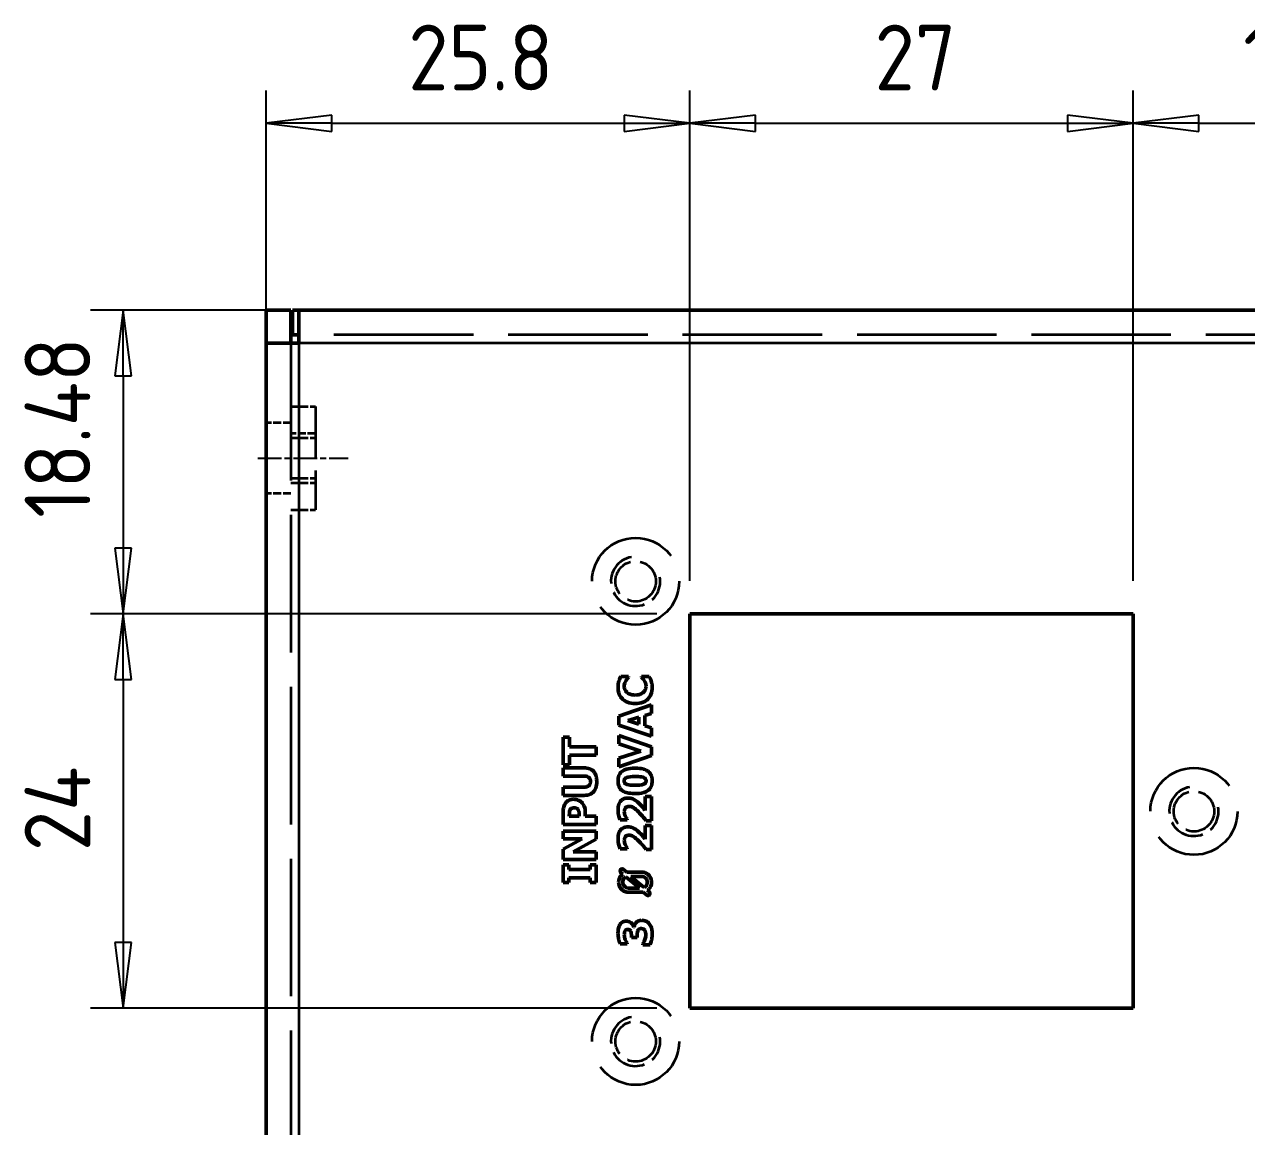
# Model space of a CAD drawing. Header units: millimetres. Extents: x 0 to 840, y 0 to 594.
# Drawn here: x 567.1 to 641.5, y 303.2 to 370.3 of the extents above; entities that cross this region are included whole.
import ezdxf

# ---------------------------------------------------------------- set-up
doc = ezdxf.new("R2010")
doc.units = ezdxf.units.MM
doc.header["$LTSCALE"] = 2
doc.linetypes.add('CHAIN', pattern=[0.3543, 0.2362, -0.0295, 0.0591, -0.0295])
doc.linetypes.add('DASHED', pattern=[0.2067, 0.1654, -0.0413])
doc.layers.get('0').update_dxf_attribs({"lineweight": 25})
for name, color, linetype, lineweight in [('가려진 것(ISO)', 5, 'DASHED', 35), ('가시적인 것(ISO)', 7, 'Continuous', 50), ('가시적인 좁은 것(ISO)', 1, 'Continuous', 35), ('중심선(ISO)', 1, 'Continuous', 25), ('치수(ISO)', 7, 'Continuous', 25)]:
    doc.layers.add(name, color=color, linetype=linetype, lineweight=lineweight)
doc.styles.add('ISO ProportionalPSTEK', font='isocp.shx')
doc.dimstyles.new('PSTEK', dxfattribs={"dimscale": 2, "dimtxt": 2, "dimasz": 2, "dimexe": 1, "dimexo": 1, "dimgap": 1, "dimtad": 1, "dimrnd": 1e-08, "dimdsep": 46, "dimtxsty": 'ISO ProportionalPSTEK', "dimblk": 'Filled-1', "dimcen": 0.09, "dimdle": 10, "dimclrd": 3, "dimclre": 3, "dimclrt": 1, "dimadec": 1, "dimazin": 2, "dimtfac": 1, "dimtmove": 0, "dimatfit": 3, "dimfxl": 0, "dimtolj": 1, "dimlwd": -1, "dimlwe": -1, "dimarcsym": 0})

# ---------------------------------------------------------------- blocks, each defined once
blk = doc.blocks.new('Filled-1')
at = {"color": 0}
for p, q in [((0, 0), (-1, 0.125)), ((-1, 0.125), (-1, -0.125)), ((-1, 0), (0, 0)), ((-1, -0.125), (0, 0))]:
    blk.add_line(p, q, dxfattribs=at)
at = {"color": 0, "flags": 128}
blk.add_lwpolyline([(-1, -0.125), (0, 0)], dxfattribs=at)
at = {"color": 0}
blk.add_solid([(-1, -0.125), (0, 0), (-1, 0.125), (-1, -0.125)], dxfattribs=at)
blk = doc.blocks.new('*D36')
at = {"layer": 'Defpoints', "color": 0}
for p in [(607.578, 364.311), (581.778, 350.932), (607.578, 334.457)]:
    blk.add_point(p, dxfattribs=at)
at = {"layer": '치수(ISO)', "color": 3}
for p, q in [((581.778, 352.932), (581.778, 366.311)), ((607.578, 336.457), (607.578, 366.311)), ((585.778, 364.311), (603.578, 364.311))]:
    blk.add_line(p, q, dxfattribs=at)
at = {"layer": '치수(ISO)', "color": 3, "xscale": 4, "yscale": 4, "zscale": 4, "rotation": 180}
blk.add_blockref('Filled-1', (581.778, 364.311), dxfattribs=at)
at = {"layer": '치수(ISO)', "color": 3, "xscale": 4, "yscale": 4, "zscale": 4}
blk.add_blockref('Filled-1', (607.578, 364.311), dxfattribs=at)
at = {"layer": '치수(ISO)', "color": 1, "insert": (590.428, 370.312), "char_height": 4, "attachment_point": 1, "style": 'ISO ProportionalPSTEK'}
blk.add_mtext('\\A1;25.8', dxfattribs=at)
blk = doc.blocks.new('*D37')
at = {"layer": 'Defpoints', "color": 0}
for p in [(634.578, 364.311), (607.578, 334.457), (634.578, 334.457)]:
    blk.add_point(p, dxfattribs=at)
at = {"layer": '치수(ISO)', "color": 3}
for p, q in [((607.578, 336.457), (607.578, 366.311)), ((634.578, 336.457), (634.578, 366.311)), ((611.578, 364.311), (630.578, 364.311))]:
    blk.add_line(p, q, dxfattribs=at)
at = {"layer": '치수(ISO)', "color": 3, "xscale": 4, "yscale": 4, "zscale": 4, "rotation": 180}
blk.add_blockref('Filled-1', (607.578, 364.311), dxfattribs=at)
at = {"layer": '치수(ISO)', "color": 3, "xscale": 4, "yscale": 4, "zscale": 4}
blk.add_blockref('Filled-1', (634.578, 364.311), dxfattribs=at)
at = {"layer": '치수(ISO)', "color": 1, "insert": (618.828, 370.312), "char_height": 4, "attachment_point": 1, "style": 'ISO ProportionalPSTEK'}
blk.add_mtext('\\A1;27', dxfattribs=at)
blk = doc.blocks.new('*D38')
at = {"layer": 'Defpoints', "color": 0}
for p in [(651.578, 364.311), (634.578, 334.457), (651.578, 334.457)]:
    blk.add_point(p, dxfattribs=at)
at = {"layer": '치수(ISO)', "color": 3}
for p, q in [((634.578, 336.457), (634.578, 366.311)), ((651.578, 336.457), (651.578, 366.311)), ((638.578, 364.311), (647.578, 364.311))]:
    blk.add_line(p, q, dxfattribs=at)
at = {"layer": '치수(ISO)', "color": 3, "xscale": 4, "yscale": 4, "zscale": 4, "rotation": 180}
blk.add_blockref('Filled-1', (634.578, 364.311), dxfattribs=at)
at = {"layer": '치수(ISO)', "color": 3, "xscale": 4, "yscale": 4, "zscale": 4}
blk.add_blockref('Filled-1', (651.578, 364.311), dxfattribs=at)
at = {"layer": '치수(ISO)', "color": 1, "insert": (641.278, 370.311), "char_height": 4, "attachment_point": 1, "style": 'ISO ProportionalPSTEK'}
blk.add_mtext('\\A1;17', dxfattribs=at)
blk = doc.blocks.new('*D41')
at = {"layer": 'Defpoints', "color": 0}
for p in [(583.778, 352.932), (573.074, 334.457), (607.578, 334.457)]:
    blk.add_point(p, dxfattribs=at)
at = {"layer": '치수(ISO)', "color": 3}
for p, q in [((581.778, 352.932), (571.074, 352.932)), ((573.074, 348.932), (573.074, 338.457)), ((605.578, 334.457), (571.074, 334.457))]:
    blk.add_line(p, q, dxfattribs=at)
at = {"layer": '치수(ISO)', "color": 3, "xscale": 4, "yscale": 4, "zscale": 4}
for p, rotation in [((573.074, 352.932), 90), ((573.074, 334.457), 270)]:
    blk.add_blockref('Filled-1', p, dxfattribs=dict(at, rotation=rotation))
at = {"layer": '치수(ISO)', "color": 1, "insert": (567.074, 340.295), "char_height": 4, "attachment_point": 1, "rotation": 90, "style": 'ISO ProportionalPSTEK'}
blk.add_mtext('\\A1;18.48', dxfattribs=at)
blk = doc.blocks.new('*D42')
at = {"layer": 'Defpoints', "color": 0}
for p in [(607.578, 334.457), (573.074, 310.457), (607.578, 310.457)]:
    blk.add_point(p, dxfattribs=at)
at = {"layer": '치수(ISO)', "color": 3}
for p, q in [((605.578, 334.457), (571.074, 334.457)), ((573.074, 330.457), (573.074, 314.457)), ((605.578, 310.457), (571.074, 310.457))]:
    blk.add_line(p, q, dxfattribs=at)
at = {"layer": '치수(ISO)', "color": 3, "xscale": 4, "yscale": 4, "zscale": 4}
for p, rotation in [((573.074, 334.457), 90), ((573.074, 310.457), 270)]:
    blk.add_blockref('Filled-1', p, dxfattribs=dict(at, rotation=rotation))
at = {"layer": '치수(ISO)', "color": 1, "insert": (567.073, 320.007), "char_height": 4, "attachment_point": 1, "rotation": 90, "style": 'ISO ProportionalPSTEK'}
blk.add_mtext('\\A1;24', dxfattribs=at)

msp = doc.modelspace()

# ---------------------------------------------------------------- linework, layer by layer
at = {"layer": '가려진 것(ISO)', "ltscale": 25.689405}
msp.add_line((689.978, 351.432), (583.778, 351.432), dxfattribs=at)
at = {"layer": '가려진 것(ISO)', "ltscale": 25.306091}
msp.add_line((583.278, 350.932), (583.278, 214.932), dxfattribs=at)
at = {"layer": '가려진 것(ISO)', "ltscale": 1.428422}
for p, q in [((583.278, 347.082), (584.778, 347.082)), ((583.278, 346.082), (581.778, 346.082)), ((584.778, 345.432), (583.278, 345.432)), ((583.278, 345.162), (584.778, 345.162)), ((583.278, 342.703), (584.778, 342.703)), ((583.278, 342.432), (584.778, 342.432)), ((583.278, 341.782), (581.778, 341.782)), ((583.278, 340.782), (584.778, 340.782))]:
    msp.add_line(p, q, dxfattribs=at)
at = {"layer": '가려진 것(ISO)', "ltscale": 9.424355}
msp.add_line((584.778, 347.082), (584.778, 340.782), dxfattribs=at)
at = {"layer": '가려진 것(ISO)', "ltscale": 20.138414}
for centre in [(604.278, 336.432), (638.278, 322.432), (604.278, 308.432)]:
    msp.add_circle(centre, 2.65, dxfattribs=at)
at = {"layer": '가려진 것(ISO)', "ltscale": 7.356958}
for centre in [(604.278, 336.432), (638.278, 322.432), (604.278, 308.432)]:
    msp.add_circle(centre, 1.23, dxfattribs=at)
at = {"layer": '가려진 것(ISO)', "ltscale": 6.731654}
for centre in [(604.278, 336.432), (638.278, 322.432), (604.278, 308.432)]:
    msp.add_arc(centre, 1.5, 100, 10, dxfattribs=at)
at = {"layer": '가시적인 것(ISO)'}
for p, q in [((583.278, 352.932), (581.778, 352.932)), ((581.778, 350.932), (581.778, 352.932)), ((583.278, 350.932), (583.278, 352.932)), ((583.378, 351.432), (583.378, 352.932)), ((583.378, 352.932), (583.778, 352.932)), ((583.778, 352.932), (689.978, 352.932)), ((583.778, 350.932), (583.778, 352.932)), ((583.778, 351.432), (583.378, 351.432)), ((581.778, 214.932), (581.778, 350.932)), ((581.842, 350.932), (581.778, 350.932)), ((583.778, 350.932), (581.842, 350.932)), ((607.578, 310.457), (607.578, 334.457)), ((607.578, 334.457), (634.578, 334.457)), ((634.578, 334.457), (634.578, 310.457)), ((603.851, 330.649), (603.374, 330.649)), ((603.851, 330.598), (603.851, 330.649)), ((605.113, 330.649), (604.643, 330.649)), ((604.643, 330.649), (604.643, 330.603)), ((605.246, 328.91), (603.246, 328.234)), ((603.246, 328.234), (603.246, 327.686)), ((604.838, 328.268), (605.246, 328.393)), ((604.838, 327.639), (604.838, 328.268)), ((605.246, 328.393), (605.246, 328.91)), ((603.246, 327.686), (605.246, 327.01)), ((603.813, 327.953), (604.475, 328.158)), ((604.475, 327.748), (603.813, 327.953)), ((604.475, 328.158), (604.475, 327.748)), ((605.246, 327.513), (604.838, 327.639)), ((605.246, 327.01), (605.246, 327.513)), ((600.249, 326.945), (599.868, 326.945)), ((599.868, 326.945), (599.868, 325.259)), ((600.249, 326.353), (600.249, 326.945)), ((605.246, 326.352), (603.246, 327.039)), ((603.246, 327.039), (603.246, 326.532)), ((601.868, 326.353), (600.249, 326.353)), ((601.868, 325.851), (601.868, 326.353)), ((603.246, 326.532), (604.603, 326.098)), ((604.603, 326.098), (603.246, 325.662)), ((605.246, 325.829), (605.246, 326.352)), ((599.868, 325.259), (600.249, 325.259)), ((600.249, 325.259), (600.249, 325.851)), ((600.249, 325.851), (601.868, 325.851)), ((603.246, 325.141), (605.246, 325.829)), ((603.246, 325.662), (603.246, 325.141)), ((601.144, 325.081), (599.868, 325.081)), ((599.868, 325.081), (599.868, 324.578)), ((599.868, 324.578), (601.116, 324.578)), ((601.116, 323.907), (599.868, 323.907)), ((599.868, 323.907), (599.868, 323.405)), ((599.868, 323.405), (601.146, 323.405)), ((605.246, 323.331), (604.868, 323.331)), ((604.868, 323.331), (604.868, 322.483)), ((605.246, 321.861), (605.246, 323.331)), ((599.868, 322.403), (599.868, 321.627)), ((601.214, 322.129), (601.214, 322.392)), ((599.868, 321.627), (601.868, 321.627)), ((600.241, 322.129), (600.241, 322.201)), ((600.841, 322.129), (600.241, 322.129)), ((600.841, 322.165), (600.841, 322.129)), ((601.868, 322.129), (601.214, 322.129)), ((601.868, 321.627), (601.868, 322.129)), ((603.332, 321.91), (603.768, 321.91)), ((603.768, 321.91), (603.768, 321.949)), ((605.246, 321.579), (604.868, 321.579)), ((604.868, 321.579), (604.868, 320.731)), ((604.92, 321.861), (605.246, 321.861)), ((605.246, 320.109), (605.246, 321.579)), ((601.868, 321.22), (599.868, 321.22)), ((599.868, 321.22), (599.868, 320.761)), ((599.868, 320.761), (601.014, 320.761)), ((601.014, 320.761), (599.868, 320.123)), ((601.868, 320.737), (601.868, 321.22)), ((599.868, 320.123), (599.868, 319.507)), ((600.475, 319.966), (601.868, 320.737)), ((603.332, 320.158), (603.768, 320.158)), ((603.768, 320.158), (603.768, 320.196)), ((604.92, 320.109), (605.246, 320.109)), ((599.868, 319.507), (601.868, 319.507)), ((601.868, 319.966), (600.475, 319.966)), ((601.868, 319.507), (601.868, 319.966)), ((600.217, 319.173), (599.868, 319.173)), ((599.868, 319.173), (599.868, 318.097)), ((600.217, 318.886), (600.217, 319.173)), ((601.52, 318.886), (600.217, 318.886)), ((601.868, 319.173), (601.52, 319.173)), ((601.52, 319.173), (601.52, 318.886)), ((601.868, 318.097), (601.868, 319.173)), ((603.384, 318.704), (603.509, 318.611)), ((603.751, 318.721), (603.522, 318.904)), ((604.633, 318.734), (603.856, 318.734)), ((599.868, 318.097), (600.217, 318.097)), ((600.217, 318.097), (600.217, 318.384)), ((600.217, 318.384), (601.52, 318.384)), ((601.52, 318.384), (601.52, 318.097)), ((601.52, 318.097), (601.868, 318.097)), ((603.691, 318.442), (604.51, 317.764)), ((603.979, 318.476), (604.633, 318.476)), ((604.8, 317.799), (603.979, 318.476)), ((604.51, 317.764), (603.856, 317.764)), ((603.856, 317.507), (604.633, 317.507)), ((604.741, 317.518), (604.958, 317.338)), ((605.101, 317.54), (604.982, 317.628)), ((604.024, 314.832), (604.024, 314.752)), ((604.189, 315.388), (604.17, 315.388)), ((604.376, 314.752), (604.376, 314.838)), ((603.33, 314.373), (603.758, 314.373)), ((603.758, 314.373), (603.758, 314.415)), ((604.024, 314.752), (604.376, 314.752)), ((604.727, 314.364), (604.727, 314.315)), ((604.727, 314.315), (605.162, 314.315)), ((634.578, 310.457), (607.578, 310.457))]:
    msp.add_line(p, q, dxfattribs=at)
for points, knots in [([(603.374, 330.649), (603.353, 330.608), (603.331, 330.559), (603.303, 330.493), (603.278, 330.436), (603.257, 330.37)], [-0.05545716, -0.05545716, -0.05545716, -0.05545716, -0.02079282, -0.02079282, 0, 0, 0, 0]), ([(603.685, 330.381), (603.712, 330.425), (603.741, 330.467), (603.798, 330.537), (603.824, 330.568), (603.851, 330.598)], [-0.02727858, -0.02727858, -0.02727858, -0.02727858, -0.01207755, -0.01207755, 0, 0, 0, 0]), ([(604.643, 330.603), (604.669, 330.575), (604.696, 330.544), (604.739, 330.493), (604.764, 330.463), (604.804, 330.396)], [-0.0543386, -0.0543386, -0.0543386, -0.0543386, -0.02343626, -0.02343626, 0, 0, 0, 0]), ([(605.227, 330.372), (605.212, 330.423), (605.193, 330.473), (605.169, 330.526), (605.142, 330.587), (605.113, 330.649)], [-0.2355612, -0.2355612, -0.2355612, -0.2355612, -0.0204532, -0.0204532, 0, 0, 0, 0]), ([(603.257, 330.37), (603.242, 330.31), (603.23, 330.248), (603.216, 330.153), (603.207, 330.084), (603.207, 329.973)], [-0.09471994, -0.09471994, -0.09471994, -0.09471994, -0.03330321, -0.03330321, 0, 0, 0, 0]), ([(603.207, 329.973), (603.207, 329.828), (603.229, 329.684), (603.33, 329.445), (603.393, 329.352), (603.535, 329.213), (603.631, 329.133), (603.928, 329.015), (604.088, 328.992), (604.248, 328.992)], [-0.2429922, -0.2429922, -0.2429922, -0.2429922, -0.1608062, -0.1608062, -0.0957911, -0.0957911, -0.047934, -0.047934, 0, 0, 0, 0]), ([(603.582, 330.052), (603.582, 330.113), (603.591, 330.171), (603.619, 330.249), (603.641, 330.311), (603.685, 330.381)], [-0.09294493, -0.09294493, -0.09294493, -0.09294493, -0.02488983, -0.02488983, 0, 0, 0, 0]), ([(603.736, 329.681), (603.709, 329.707), (603.684, 329.735), (603.644, 329.793), (603.627, 329.822), (603.603, 329.886), (603.582, 329.951), (603.582, 330.052)], [-0.09292214, -0.09292214, -0.09292214, -0.09292214, -0.06002402, -0.06002402, -0.03043319, -0.03043319, 0, 0, 0, 0]), ([(604.248, 328.992), (604.416, 328.992), (604.588, 329.015), (604.878, 329.136), (604.967, 329.21), (605.106, 329.351), (605.168, 329.445), (605.264, 329.684), (605.285, 329.828), (605.285, 329.971)], [-0.1317773, -0.1317773, -0.1317773, -0.1317773, -0.1026123, -0.1026123, -0.0773716, -0.0773716, -0.0430646, -0.0430646, 0, 0, 0, 0]), ([(604.768, 329.691), (604.741, 329.663), (604.711, 329.639), (604.642, 329.595), (604.603, 329.576), (604.52, 329.544), (604.425, 329.511), (604.249, 329.511)], [-0.1459928, -0.1459928, -0.1459928, -0.1459928, -0.1015276, -0.1015276, -0.0525778, -0.0525778, 0, 0, 0, 0]), ([(604.911, 330.055), (604.911, 329.956), (604.884, 329.88), (604.847, 329.787), (604.812, 329.736), (604.768, 329.691)], [-0.03007821, -0.03007821, -0.03007821, -0.03007821, -0.01885592, -0.01885592, 0, 0, 0, 0]), ([(604.804, 330.396), (604.834, 330.35), (604.858, 330.296), (604.887, 330.218), (604.911, 330.151), (604.911, 330.055)], [-0.08431947, -0.08431947, -0.08431947, -0.08431947, -0.02870572, -0.02870572, 0, 0, 0, 0]), ([(605.285, 329.971), (605.285, 330.048), (605.282, 330.132), (605.26, 330.255), (605.245, 330.314), (605.227, 330.372)], [-0.03765886, -0.03765886, -0.03765886, -0.03765886, -0.01812139, -0.01812139, 0, 0, 0, 0]), ([(604.249, 329.511), (604.181, 329.511), (604.111, 329.516), (603.972, 329.545), (603.919, 329.566), (603.824, 329.611), (603.776, 329.642), (603.736, 329.681)], [-0.04526849, -0.04526849, -0.04526849, -0.04526849, -0.03145051, -0.03145051, -0.01688734, -0.01688734, 0, 0, 0, 0]), ([(601.116, 324.578), (601.165, 324.578), (601.215, 324.575), (601.301, 324.56), (601.34, 324.549), (601.408, 324.517), (601.433, 324.498), (601.476, 324.452), (601.494, 324.424), (601.523, 324.345), (601.53, 324.293), (601.53, 324.243)], [-0.05468125, -0.05468125, -0.05468125, -0.05468125, -0.04317817, -0.04317817, -0.03390077, -0.03390077, -0.02525476, -0.02525476, -0.01505158, -0.01505158, 0, 0, 0, 0]), ([(601.91, 324.243), (601.91, 324.324), (601.905, 324.406), (601.878, 324.555), (601.859, 324.623), (601.79, 324.78), (601.739, 324.844), (601.631, 324.948), (601.561, 324.992), (601.376, 325.065), (601.259, 325.081), (601.144, 325.081)], [-0.1090801, -0.1090801, -0.1090801, -0.1090801, -0.093249, -0.093249, -0.0795006, -0.0795006, -0.0597555, -0.0597555, -0.0345002, -0.0345002, 0, 0, 0, 0]), ([(603.476, 324.884), (603.428, 324.851), (603.385, 324.812), (603.312, 324.721), (603.282, 324.671), (603.219, 324.514), (603.206, 324.398), (603.206, 324.287)], [-0.06821728, -0.06821728, -0.06821728, -0.06821728, -0.05060831, -0.05060831, -0.03318155, -0.03318155, 0, 0, 0, 0]), ([(604.246, 325.057), (604.014, 325.057), (603.847, 325.031), (603.642, 324.974), (603.554, 324.937), (603.476, 324.884)], [-0.06404579, -0.06404579, -0.06404579, -0.06404579, -0.02820736, -0.02820736, 0, 0, 0, 0]), ([(603.575, 324.287), (603.575, 324.303), (603.576, 324.318), (603.582, 324.348), (603.586, 324.362), (603.602, 324.399), (603.617, 324.419), (603.665, 324.465), (603.7, 324.482), (603.838, 324.538), (604.033, 324.553), (604.246, 324.553)], [-0.09688761, -0.09688761, -0.09688761, -0.09688761, -0.0916335, -0.0916335, -0.08670626, -0.08670626, -0.0780348, -0.0780348, -0.06403599, -0.06403599, 0, 0, 0, 0]), ([(605.026, 324.882), (604.98, 324.914), (604.93, 324.94), (604.821, 324.985), (604.761, 325.003), (604.616, 325.034), (604.475, 325.057), (604.246, 325.057)], [-0.1630197, -0.1630197, -0.1630197, -0.1630197, -0.1182822, -0.1182822, -0.0685457, -0.0685457, 0, 0, 0, 0]), ([(604.246, 324.553), (604.381, 324.553), (604.522, 324.547), (604.716, 324.512), (604.762, 324.495), (604.818, 324.467), (604.843, 324.451), (604.881, 324.412), (604.894, 324.392), (604.914, 324.343), (604.919, 324.316), (604.919, 324.287)], [-0.04905555, -0.04905555, -0.04905555, -0.04905555, -0.03463261, -0.03463261, -0.02462975, -0.02462975, -0.01586486, -0.01586486, -0.00847215, -0.00847215, 0, 0, 0, 0]), ([(605.288, 324.287), (605.288, 324.368), (605.281, 324.45), (605.249, 324.578), (605.227, 324.648), (605.141, 324.784), (605.089, 324.838), (605.026, 324.882)], [-0.08820714, -0.08820714, -0.08820714, -0.08820714, -0.04830438, -0.04830438, -0.02302653, -0.02302653, 0, 0, 0, 0]), ([(601.53, 324.243), (601.53, 324.209), (601.527, 324.175), (601.514, 324.114), (601.505, 324.086), (601.476, 324.034), (601.457, 324.01), (601.412, 323.973), (601.38, 323.952), (601.263, 323.914), (601.187, 323.907), (601.116, 323.907)], [-0.09001529, -0.09001529, -0.09001529, -0.09001529, -0.07089202, -0.07089202, -0.05436199, -0.05436199, -0.03690003, -0.03690003, -0.02107803, -0.02107803, 0, 0, 0, 0]), ([(601.146, 323.405), (601.213, 323.405), (601.28, 323.41), (601.405, 323.434), (601.463, 323.451), (601.589, 323.509), (601.653, 323.554), (601.747, 323.655), (601.803, 323.725), (601.894, 323.967), (601.91, 324.107), (601.91, 324.243)], [-0.2067566, -0.2067566, -0.2067566, -0.2067566, -0.1646332, -0.1646332, -0.1270181, -0.1270181, -0.0773511, -0.0773511, -0.0406702, -0.0406702, 0, 0, 0, 0]), ([(603.206, 324.287), (603.206, 324.208), (603.213, 324.127), (603.253, 323.962), (603.285, 323.9), (603.352, 323.792), (603.405, 323.737), (603.468, 323.692)], [-0.05129193, -0.05129193, -0.05129193, -0.05129193, -0.03816294, -0.03816294, -0.02322626, -0.02322626, 0, 0, 0, 0]), ([(604.248, 324.02), (604.113, 324.02), (603.972, 324.026), (603.778, 324.06), (603.732, 324.077), (603.677, 324.104), (603.652, 324.121), (603.614, 324.159), (603.6, 324.18), (603.58, 324.23), (603.575, 324.258), (603.575, 324.287)], [-0.0487421, -0.0487421, -0.0487421, -0.0487421, -0.03477685, -0.03477685, -0.02498875, -0.02498875, -0.01621886, -0.01621886, -0.0087026, -0.0087026, 0, 0, 0, 0]), ([(604.919, 324.287), (604.919, 324.272), (604.917, 324.256), (604.912, 324.227), (604.907, 324.213), (604.891, 324.176), (604.876, 324.155), (604.828, 324.109), (604.793, 324.092), (604.638, 324.03), (604.419, 324.02), (604.248, 324.02)], [-0.0769724, -0.0769724, -0.0769724, -0.0769724, -0.07287979, -0.07287979, -0.06903288, -0.06903288, -0.06222745, -0.06222745, -0.05147136, -0.05147136, 0, 0, 0, 0]), ([(605.022, 323.691), (605.069, 323.723), (605.11, 323.761), (605.181, 323.85), (605.21, 323.899), (605.274, 324.056), (605.288, 324.174), (605.288, 324.287)], [-0.0677212, -0.0677212, -0.0677212, -0.0677212, -0.05083023, -0.05083023, -0.03395871, -0.03395871, 0, 0, 0, 0]), ([(600.499, 323.165), (600.432, 323.165), (600.365, 323.158), (600.231, 323.122), (600.18, 323.095), (600.085, 323.032), (600.038, 322.985), (600, 322.928)], [-0.04665994, -0.04665994, -0.04665994, -0.04665994, -0.03419418, -0.03419418, -0.02044955, -0.02044955, 0, 0, 0, 0]), ([(600.975, 322.993), (600.947, 323.021), (600.915, 323.046), (600.844, 323.088), (600.805, 323.106), (600.701, 323.143), (600.612, 323.165), (600.499, 323.165)], [-0.07553121, -0.07553121, -0.07553121, -0.07553121, -0.05542587, -0.05542587, -0.0340234, -0.0340234, 0, 0, 0, 0]), ([(601.147, 322.747), (601.127, 322.794), (601.102, 322.839), (601.054, 322.908), (601.023, 322.949), (600.975, 322.993)], [-0.05051481, -0.05051481, -0.05051481, -0.05051481, -0.01942262, -0.01942262, 0, 0, 0, 0]), ([(603.812, 323.244), (603.762, 323.244), (603.713, 323.239), (603.62, 323.221), (603.577, 323.207), (603.474, 323.16), (603.421, 323.121), (603.34, 323.032), (603.295, 322.971), (603.22, 322.765), (603.207, 322.64), (603.207, 322.521)], [-0.1585273, -0.1585273, -0.1585273, -0.1585273, -0.1302576, -0.1302576, -0.104432, -0.104432, -0.0658388, -0.0658388, -0.0356644, -0.0356644, 0, 0, 0, 0]), ([(603.468, 323.692), (603.566, 323.625), (603.677, 323.583), (603.883, 323.537), (604.022, 323.516), (604.246, 323.516)], [-0.1531655, -0.1531655, -0.1531655, -0.1531655, -0.0671984, -0.0671984, 0, 0, 0, 0]), ([(604.523, 322.884), (604.333, 323.072), (604.195, 323.148), (604.007, 323.224), (603.911, 323.244), (603.812, 323.244)], [-0.06104259, -0.06104259, -0.06104259, -0.06104259, -0.02975862, -0.02975862, 0, 0, 0, 0]), ([(604.246, 323.516), (604.387, 323.516), (604.593, 323.525), (604.859, 323.6), (604.946, 323.637), (605.022, 323.691)], [-0.08312122, -0.08312122, -0.08312122, -0.08312122, -0.02802084, -0.02802084, 0, 0, 0, 0]), ([(600, 322.928), (599.953, 322.858), (599.92, 322.782), (599.878, 322.615), (599.868, 322.517), (599.868, 322.403)], [-0.06661642, -0.06661642, -0.06661642, -0.06661642, -0.03407893, -0.03407893, 0, 0, 0, 0]), ([(600.241, 322.201), (600.241, 322.26), (600.242, 322.319), (600.25, 322.424), (600.263, 322.47), (600.282, 322.513)], [-0.03178744, -0.03178744, -0.03178744, -0.03178744, -0.01412344, -0.01412344, 0, 0, 0, 0]), ([(600.282, 322.513), (600.287, 322.526), (600.294, 322.539), (600.311, 322.562), (600.321, 322.573), (600.347, 322.597), (600.371, 322.617), (600.439, 322.644), (600.475, 322.65), (600.512, 322.65)], [-0.03721427, -0.03721427, -0.03721427, -0.03721427, -0.02976648, -0.02976648, -0.02189667, -0.02189667, -0.01094769, -0.01094769, 0, 0, 0, 0]), ([(600.512, 322.65), (600.543, 322.65), (600.577, 322.648), (600.645, 322.637), (600.666, 322.629), (600.71, 322.608), (600.737, 322.587), (600.76, 322.562)], [-0.01802695, -0.01802695, -0.01802695, -0.01802695, -0.01441157, -0.01441157, -0.01014728, -0.01014728, 0, 0, 0, 0]), ([(600.76, 322.562), (600.782, 322.54), (600.796, 322.51), (600.815, 322.466), (600.825, 322.437), (600.829, 322.408)], [-0.01426747, -0.01426747, -0.01426747, -0.01426747, -0.00888703, -0.00888703, 0, 0, 0, 0]), ([(600.829, 322.408), (600.837, 322.362), (600.839, 322.315), (600.84, 322.254), (600.841, 322.209), (600.841, 322.165)], [-0.01837012, -0.01837012, -0.01837012, -0.01837012, -0.01325216, -0.01325216, 0, 0, 0, 0]), ([(601.214, 322.392), (601.214, 322.456), (601.209, 322.522), (601.19, 322.614), (601.176, 322.676), (601.147, 322.747)], [-0.07424881, -0.07424881, -0.07424881, -0.07424881, -0.02305832, -0.02305832, 0, 0, 0, 0]), ([(603.207, 322.521), (603.207, 322.36), (603.236, 322.226), (603.277, 322.062), (603.302, 321.971), (603.332, 321.91)], [-0.04169337, -0.04169337, -0.04169337, -0.04169337, -0.02052267, -0.02052267, 0, 0, 0, 0]), ([(603.59, 322.42), (603.59, 322.451), (603.592, 322.482), (603.603, 322.538), (603.611, 322.564), (603.638, 322.623), (603.658, 322.648), (603.698, 322.687), (603.724, 322.703), (603.793, 322.73), (603.836, 322.736), (603.878, 322.736)], [-0.0406284, -0.0406284, -0.0406284, -0.0406284, -0.03471399, -0.03471399, -0.02947683, -0.02947683, -0.02217086, -0.02217086, -0.01268969, -0.01268969, 0, 0, 0, 0]), ([(603.656, 322.138), (603.637, 322.183), (603.621, 322.229), (603.603, 322.296), (603.59, 322.346), (603.59, 322.42)], [-0.07383129, -0.07383129, -0.07383129, -0.07383129, -0.0221504, -0.0221504, 0, 0, 0, 0]), ([(603.878, 322.736), (603.92, 322.736), (603.96, 322.731), (604.042, 322.708), (604.081, 322.692), (604.173, 322.64), (604.259, 322.584), (604.39, 322.457)], [-0.1288092, -0.1288092, -0.1288092, -0.1288092, -0.0925811, -0.0925811, -0.0547504, -0.0547504, 0, 0, 0, 0]), ([(604.39, 322.457), (604.477, 322.376), (604.561, 322.286), (604.701, 322.127), (604.793, 322.02), (604.92, 321.861)], [-0.1401732, -0.1401732, -0.1401732, -0.1401732, -0.0611451, -0.0611451, 0, 0, 0, 0]), ([(604.868, 322.483), (604.833, 322.529), (604.77, 322.607), (604.677, 322.721), (604.638, 322.767), (604.523, 322.884)], [-0.07685262, -0.07685262, -0.07685262, -0.07685262, -0.04920634, -0.04920634, 0, 0, 0, 0]), ([(603.768, 321.949), (603.752, 321.973), (603.736, 321.997), (603.711, 322.034), (603.687, 322.07), (603.656, 322.138)], [-0.06724141, -0.06724141, -0.06724141, -0.06724141, -0.0224138, -0.0224138, 0, 0, 0, 0]), ([(603.812, 321.491), (603.762, 321.491), (603.713, 321.487), (603.62, 321.469), (603.577, 321.455), (603.474, 321.408), (603.421, 321.369), (603.34, 321.28), (603.295, 321.219), (603.22, 321.013), (603.207, 320.888), (603.207, 320.769)], [-0.1585273, -0.1585273, -0.1585273, -0.1585273, -0.1302576, -0.1302576, -0.104432, -0.104432, -0.0658388, -0.0658388, -0.0356644, -0.0356644, 0, 0, 0, 0]), ([(603.207, 320.769), (603.207, 320.608), (603.236, 320.474), (603.277, 320.31), (603.302, 320.219), (603.332, 320.158)], [-0.04169337, -0.04169337, -0.04169337, -0.04169337, -0.02052267, -0.02052267, 0, 0, 0, 0]), ([(603.59, 320.668), (603.59, 320.699), (603.592, 320.73), (603.603, 320.786), (603.611, 320.812), (603.638, 320.871), (603.658, 320.895), (603.698, 320.935), (603.724, 320.951), (603.793, 320.978), (603.836, 320.984), (603.878, 320.984)], [-0.0406284, -0.0406284, -0.0406284, -0.0406284, -0.03471399, -0.03471399, -0.02947683, -0.02947683, -0.02217086, -0.02217086, -0.01268969, -0.01268969, 0, 0, 0, 0]), ([(604.523, 321.132), (604.333, 321.32), (604.195, 321.396), (604.007, 321.472), (603.911, 321.491), (603.812, 321.491)], [-0.06104259, -0.06104259, -0.06104259, -0.06104259, -0.02975862, -0.02975862, 0, 0, 0, 0]), ([(603.878, 320.984), (603.92, 320.984), (603.96, 320.979), (604.042, 320.956), (604.081, 320.94), (604.173, 320.888), (604.259, 320.832), (604.39, 320.705)], [-0.1288092, -0.1288092, -0.1288092, -0.1288092, -0.0925811, -0.0925811, -0.0547504, -0.0547504, 0, 0, 0, 0]), ([(604.868, 320.731), (604.833, 320.777), (604.77, 320.855), (604.677, 320.969), (604.638, 321.015), (604.523, 321.132)], [-0.07685262, -0.07685262, -0.07685262, -0.07685262, -0.04920634, -0.04920634, 0, 0, 0, 0]), ([(603.656, 320.386), (603.637, 320.431), (603.621, 320.477), (603.603, 320.544), (603.59, 320.594), (603.59, 320.668)], [-0.07383129, -0.07383129, -0.07383129, -0.07383129, -0.0221504, -0.0221504, 0, 0, 0, 0]), ([(603.768, 320.196), (603.752, 320.221), (603.736, 320.245), (603.711, 320.282), (603.687, 320.318), (603.656, 320.386)], [-0.06724141, -0.06724141, -0.06724141, -0.06724141, -0.0224138, -0.0224138, 0, 0, 0, 0]), ([(604.39, 320.705), (604.477, 320.624), (604.561, 320.534), (604.701, 320.375), (604.793, 320.268), (604.92, 320.109)], [-0.1401732, -0.1401732, -0.1401732, -0.1401732, -0.0611451, -0.0611451, 0, 0, 0, 0]), ([(603.509, 318.611), (603.459, 318.58), (603.413, 318.544), (603.337, 318.457), (603.308, 318.41), (603.256, 318.283), (603.244, 318.202), (603.244, 318.12)], [-0.05887661, -0.05887661, -0.05887661, -0.05887661, -0.04129409, -0.04129409, -0.02444808, -0.02444808, 0, 0, 0, 0]), ([(603.468, 318.928), (603.456, 318.928), (603.443, 318.927), (603.42, 318.923), (603.41, 318.92), (603.389, 318.91), (603.38, 318.903), (603.362, 318.884), (603.356, 318.873), (603.344, 318.841), (603.342, 318.82), (603.342, 318.8)], [-0.0206931, -0.0206931, -0.0206931, -0.0206931, -0.01696431, -0.01696431, -0.01372324, -0.01372324, -0.01010732, -0.01010732, -0.00610931, -0.00610931, 0, 0, 0, 0]), ([(603.342, 318.8), (603.342, 318.789), (603.343, 318.779), (603.347, 318.76), (603.35, 318.751), (603.362, 318.727), (603.372, 318.715), (603.384, 318.704)], [-0.01086626, -0.01086626, -0.01086626, -0.01086626, -0.00778223, -0.00778223, -0.00487485, -0.00487485, 0, 0, 0, 0]), ([(603.522, 318.904), (603.521, 318.907), (603.52, 318.909), (603.518, 318.913), (603.517, 318.914), (603.512, 318.919), (603.508, 318.921), (603.495, 318.927), (603.482, 318.928), (603.468, 318.928)], [-0.007966018, -0.007966018, -0.007966018, -0.007966018, -0.007009966, -0.007009966, -0.006054387, -0.006054387, -0.004204091, -0.004204091, 0, 0, 0, 0]), ([(603.856, 318.734), (603.839, 318.734), (603.822, 318.732), (603.787, 318.728), (603.769, 318.725), (603.751, 318.721)], [-0.0105668, -0.0105668, -0.0105668, -0.0105668, -0.005457, -0.005457, 0, 0, 0, 0]), ([(605.246, 318.12), (605.246, 318.163), (605.242, 318.206), (605.226, 318.288), (605.214, 318.328), (605.162, 318.448), (605.11, 318.513), (605.002, 318.616), (604.94, 318.659), (604.794, 318.72), (604.714, 318.734), (604.633, 318.734)], [-0.09022477, -0.09022477, -0.09022477, -0.09022477, -0.07963785, -0.07963785, -0.06947207, -0.06947207, -0.04740744, -0.04740744, -0.02449195, -0.02449195, 0, 0, 0, 0]), ([(603.244, 318.12), (603.244, 318.077), (603.248, 318.034), (603.265, 317.951), (603.277, 317.912), (603.329, 317.791), (603.381, 317.726), (603.488, 317.623), (603.55, 317.581), (603.695, 317.521), (603.774, 317.507), (603.856, 317.507)], [-0.08901128, -0.08901128, -0.08901128, -0.08901128, -0.07871717, -0.07871717, -0.06883647, -0.06883647, -0.0471914, -0.0471914, -0.02441718, -0.02441718, 0, 0, 0, 0]), ([(603.5, 318.12), (603.5, 318.171), (603.506, 318.222), (603.538, 318.305), (603.558, 318.338), (603.614, 318.398), (603.65, 318.423), (603.691, 318.442)], [-0.04003284, -0.04003284, -0.04003284, -0.04003284, -0.02483093, -0.02483093, -0.01325983, -0.01325983, 0, 0, 0, 0]), ([(603.856, 317.764), (603.831, 317.764), (603.806, 317.766), (603.757, 317.776), (603.735, 317.783), (603.664, 317.813), (603.627, 317.843), (603.567, 317.905), (603.543, 317.941), (603.508, 318.026), (603.5, 318.072), (603.5, 318.12)], [-0.05167337, -0.05167337, -0.05167337, -0.05167337, -0.0457235, -0.0457235, -0.04002081, -0.04002081, -0.02760575, -0.02760575, -0.01435919, -0.01435919, 0, 0, 0, 0]), ([(604.633, 318.476), (604.658, 318.476), (604.684, 318.474), (604.733, 318.465), (604.756, 318.457), (604.826, 318.427), (604.863, 318.398), (604.923, 318.336), (604.947, 318.3), (604.983, 318.215), (604.991, 318.168), (604.991, 318.12)], [-0.05251108, -0.05251108, -0.05251108, -0.05251108, -0.04625131, -0.04625131, -0.04027065, -0.04027065, -0.02760575, -0.02760575, -0.01435919, -0.01435919, 0, 0, 0, 0]), ([(604.991, 318.12), (604.991, 318.075), (604.985, 318.029), (604.957, 317.948), (604.938, 317.913), (604.88, 317.847), (604.842, 317.82), (604.8, 317.799)], [-0.03991254, -0.03991254, -0.03991254, -0.03991254, -0.02625067, -0.02625067, -0.01410424, -0.01410424, 0, 0, 0, 0]), ([(604.982, 317.628), (605.032, 317.659), (605.077, 317.696), (605.153, 317.783), (605.182, 317.831), (605.234, 317.958), (605.246, 318.039), (605.246, 318.12)], [-0.05896955, -0.05896955, -0.05896955, -0.05896955, -0.04128785, -0.04128785, -0.02442619, -0.02442619, 0, 0, 0, 0]), ([(604.633, 317.507), (604.652, 317.507), (604.671, 317.508), (604.707, 317.511), (604.724, 317.514), (604.741, 317.518)], [-0.01088879, -0.01088879, -0.01088879, -0.01088879, -0.00515535, -0.00515535, 0, 0, 0, 0]), ([(604.958, 317.338), (604.961, 317.333), (604.964, 317.33), (604.972, 317.323), (604.977, 317.321), (604.993, 317.314), (605.007, 317.312), (605.02, 317.312)], [-0.007574566, -0.007574566, -0.007574566, -0.007574566, -0.005882842, -0.005882842, -0.004107801, -0.004107801, 0, 0, 0, 0]), ([(605.02, 317.312), (605.033, 317.312), (605.046, 317.313), (605.069, 317.318), (605.08, 317.321), (605.101, 317.331), (605.111, 317.338), (605.128, 317.356), (605.135, 317.368), (605.146, 317.399), (605.149, 317.42), (605.149, 317.441)], [-0.02084584, -0.02084584, -0.02084584, -0.02084584, -0.01703367, -0.01703367, -0.01372751, -0.01372751, -0.01008323, -0.01008323, -0.00607858, -0.00607858, 0, 0, 0, 0]), ([(605.149, 317.441), (605.149, 317.45), (605.148, 317.459), (605.144, 317.477), (605.141, 317.486), (605.128, 317.512), (605.116, 317.527), (605.101, 317.54)], [-0.01142333, -0.01142333, -0.01142333, -0.01142333, -0.0086378, -0.0086378, -0.00589822, -0.00589822, 0, 0, 0, 0]), ([(603.705, 315.748), (603.656, 315.748), (603.609, 315.742), (603.525, 315.717), (603.482, 315.698), (603.393, 315.634), (603.356, 315.592), (603.326, 315.543)], [-0.052274, -0.052274, -0.052274, -0.052274, -0.03281403, -0.03281403, -0.01715741, -0.01715741, 0, 0, 0, 0]), ([(604.17, 315.388), (604.16, 315.431), (604.145, 315.472), (604.103, 315.548), (604.077, 315.582), (604.009, 315.649), (603.96, 315.685), (603.836, 315.736), (603.771, 315.748), (603.705, 315.748)], [-0.07399499, -0.07399499, -0.07399499, -0.07399499, -0.05689691, -0.05689691, -0.04026791, -0.04026791, -0.01999233, -0.01999233, 0, 0, 0, 0]), ([(604.309, 315.66), (604.274, 315.621), (604.244, 315.577), (604.219, 315.512), (604.199, 315.461), (604.189, 315.388)], [-0.09325104, -0.09325104, -0.09325104, -0.09325104, -0.02209135, -0.02209135, 0, 0, 0, 0]), ([(604.64, 315.799), (604.599, 315.799), (604.559, 315.796), (604.49, 315.779), (604.458, 315.768), (604.378, 315.724), (604.34, 315.696), (604.309, 315.66)], [-0.04548934, -0.04548934, -0.04548934, -0.04548934, -0.02742869, -0.02742869, -0.01415103, -0.01415103, 0, 0, 0, 0]), ([(605.113, 315.586), (605.084, 315.622), (605.051, 315.655), (604.976, 315.711), (604.936, 315.734), (604.812, 315.785), (604.727, 315.799), (604.64, 315.799)], [-0.05412953, -0.05412953, -0.05412953, -0.05412953, -0.04010038, -0.04010038, -0.0261505, -0.0261505, 0, 0, 0, 0]), ([(605.288, 314.988), (605.288, 315.18), (605.259, 315.289), (605.212, 315.433), (605.17, 315.514), (605.113, 315.586)], [-0.04536264, -0.04536264, -0.04536264, -0.04536264, -0.02751333, -0.02751333, 0, 0, 0, 0]), ([(603.326, 315.543), (603.282, 315.476), (603.253, 315.398), (603.222, 315.265), (603.204, 315.168), (603.204, 315.01)], [-0.1157442, -0.1157442, -0.1157442, -0.1157442, -0.047343, -0.047343, 0, 0, 0, 0]), ([(603.204, 315.01), (603.204, 314.889), (603.217, 314.77), (603.256, 314.609), (603.287, 314.476), (603.33, 314.373)], [-0.1244132, -0.1244132, -0.1244132, -0.1244132, -0.0335388, -0.0335388, 0, 0, 0, 0]), ([(603.59, 314.923), (603.59, 314.961), (603.593, 314.999), (603.603, 315.074), (603.613, 315.112), (603.63, 315.146)], [-0.02290464, -0.02290464, -0.02290464, -0.02290464, -0.01150392, -0.01150392, 0, 0, 0, 0]), ([(603.651, 314.624), (603.633, 314.673), (603.618, 314.722), (603.601, 314.798), (603.59, 314.853), (603.59, 314.923)], [-0.06303291, -0.06303291, -0.06303291, -0.06303291, -0.02080638, -0.02080638, 0, 0, 0, 0]), ([(603.63, 315.146), (603.642, 315.168), (603.657, 315.187), (603.695, 315.221), (603.71, 315.228), (603.742, 315.24), (603.766, 315.244), (603.789, 315.244)], [-0.01306799, -0.01306799, -0.01306799, -0.01306799, -0.01015169, -0.01015169, -0.0070559, -0.0070559, 0, 0, 0, 0]), ([(603.789, 315.244), (603.818, 315.244), (603.849, 315.24), (603.889, 315.227), (603.91, 315.218), (603.955, 315.178), (603.971, 315.155), (603.984, 315.13)], [-0.03920284, -0.03920284, -0.03920284, -0.03920284, -0.01793287, -0.01793287, -0.00845598, -0.00845598, 0, 0, 0, 0]), ([(603.984, 315.13), (604.002, 315.09), (604.011, 315.044), (604.022, 314.944), (604.024, 314.888), (604.024, 314.832)], [-0.03007299, -0.03007299, -0.03007299, -0.03007299, -0.01679428, -0.01679428, 0, 0, 0, 0]), ([(604.376, 314.838), (604.376, 314.913), (604.378, 314.987), (604.38, 315.053), (604.387, 315.105), (604.403, 315.153)], [-0.01960437, -0.01960437, -0.01960437, -0.01960437, -0.0150952, -0.0150952, 0, 0, 0, 0]), ([(604.403, 315.153), (604.41, 315.171), (604.418, 315.189), (604.438, 315.221), (604.45, 315.235), (604.479, 315.262), (604.495, 315.273), (604.547, 315.292), (604.58, 315.295), (604.611, 315.295)], [-0.03010482, -0.03010482, -0.03010482, -0.03010482, -0.02318649, -0.02318649, -0.01663681, -0.01663681, -0.00927667, -0.00927667, 0, 0, 0, 0]), ([(604.611, 315.295), (604.638, 315.295), (604.667, 315.293), (604.725, 315.281), (604.743, 315.271), (604.785, 315.247), (604.811, 315.223), (604.833, 315.195)], [-0.018046, -0.018046, -0.018046, -0.018046, -0.01465165, -0.01465165, -0.01068057, -0.01068057, 0, 0, 0, 0]), ([(604.901, 314.894), (604.901, 314.802), (604.879, 314.709), (604.826, 314.555), (604.786, 314.457), (604.727, 314.364)], [-0.07571591, -0.07571591, -0.07571591, -0.07571591, -0.03308019, -0.03308019, 0, 0, 0, 0]), ([(604.833, 315.195), (604.847, 315.175), (604.859, 315.153), (604.877, 315.105), (604.884, 315.078), (604.896, 314.999), (604.901, 314.946), (604.901, 314.894)], [-0.03139591, -0.03139591, -0.03139591, -0.03139591, -0.02396685, -0.02396685, -0.01585537, -0.01585537, 0, 0, 0, 0]), ([(605.162, 314.315), (605.2, 314.398), (605.229, 314.499), (605.26, 314.635), (605.288, 314.759), (605.288, 314.988)], [-0.1957089, -0.1957089, -0.1957089, -0.1957089, -0.0685683, -0.0685683, 0, 0, 0, 0]), ([(603.758, 314.415), (603.743, 314.441), (603.72, 314.481), (603.697, 314.522), (603.672, 314.568), (603.651, 314.624)], [-0.04600953, -0.04600953, -0.04600953, -0.04600953, -0.01800756, -0.01800756, 0, 0, 0, 0])]:
    msp.add_open_spline(points, degree=3, knots=knots, dxfattribs=at)
at = {"layer": '가시적인 좁은 것(ISO)'}
for p, q in [((583.778, 350.932), (583.778, 214.932)), ((689.978, 350.932), (583.778, 350.932))]:
    msp.add_line(p, q, dxfattribs=at)
at = {"layer": '중심선(ISO)', "linetype": 'CHAIN', "ltscale": 3.05572}
msp.add_line((581.278, 343.932), (586.778, 343.932), dxfattribs=at)

# ---------------------------------------------------------------- dimensions: what is measured, and where the dimension line sits
at = {"layer": '치수(ISO)', "color": 3}
for base, p1, p2, angle, override, picture, middle in [((607.578, 364.311), (581.778, 350.932), (607.578, 334.457), 180, {"dimdec": 2, "dimblk2": 'Filled-1', "dimsah": 1, "dimtp": 0, "dimtm": 0, "dimtdec": 2, "dimtofl": 0, "dimatfit": 1}, '*D36', (594.678, 364.311)), ((634.578, 364.311), (607.578, 334.457), (634.578, 334.457), 180, {"dimdec": 2, "dimblk1": 'Filled-1', "dimblk2": 'Filled-1', "dimsah": 1, "dimtp": 0, "dimtm": 0, "dimtdec": 2, "dimtofl": 0, "dimatfit": 1}, '*D37', (621.078, 364.311)), ((651.578, 364.311), (634.578, 334.457), (651.578, 334.457), 180, {"dimdec": 2, "dimblk1": 'Filled-1', "dimblk2": 'Filled-1', "dimsah": 1, "dimtp": 0, "dimtm": 0, "dimtdec": 2, "dimtofl": 0, "dimatfit": 1}, '*D38', (643.078, 364.311)), ((573.0739626, 334.4574801), (583.7783026, 352.9324803), (607.5783028, 334.4574801), 270, {"dimdec": 2, "dimtp": 0, "dimtm": 0, "dimtdec": 2, "dimtofl": 0, "dimatfit": 1}, '*D41', (573.0739626, 345.6949802)), ((573.074, 310.457), (607.578, 334.457), (607.578, 310.457), 270, {"dimdec": 2, "dimtp": 0, "dimtm": 0, "dimtdec": 2, "dimtofl": 0, "dimatfit": 1}, '*D42', (573.074, 322.457))]:
    dim = msp.add_linear_dim(base=base, p1=p1, p2=p2, angle=angle, dimstyle='PSTEK', override=override, dxfattribs=at)
    dim.commit()
    dim.dimension.update_dxf_attribs({"geometry": picture, "text_midpoint": middle, "dimtype": 160})

doc.saveas('drawing.dxf')
